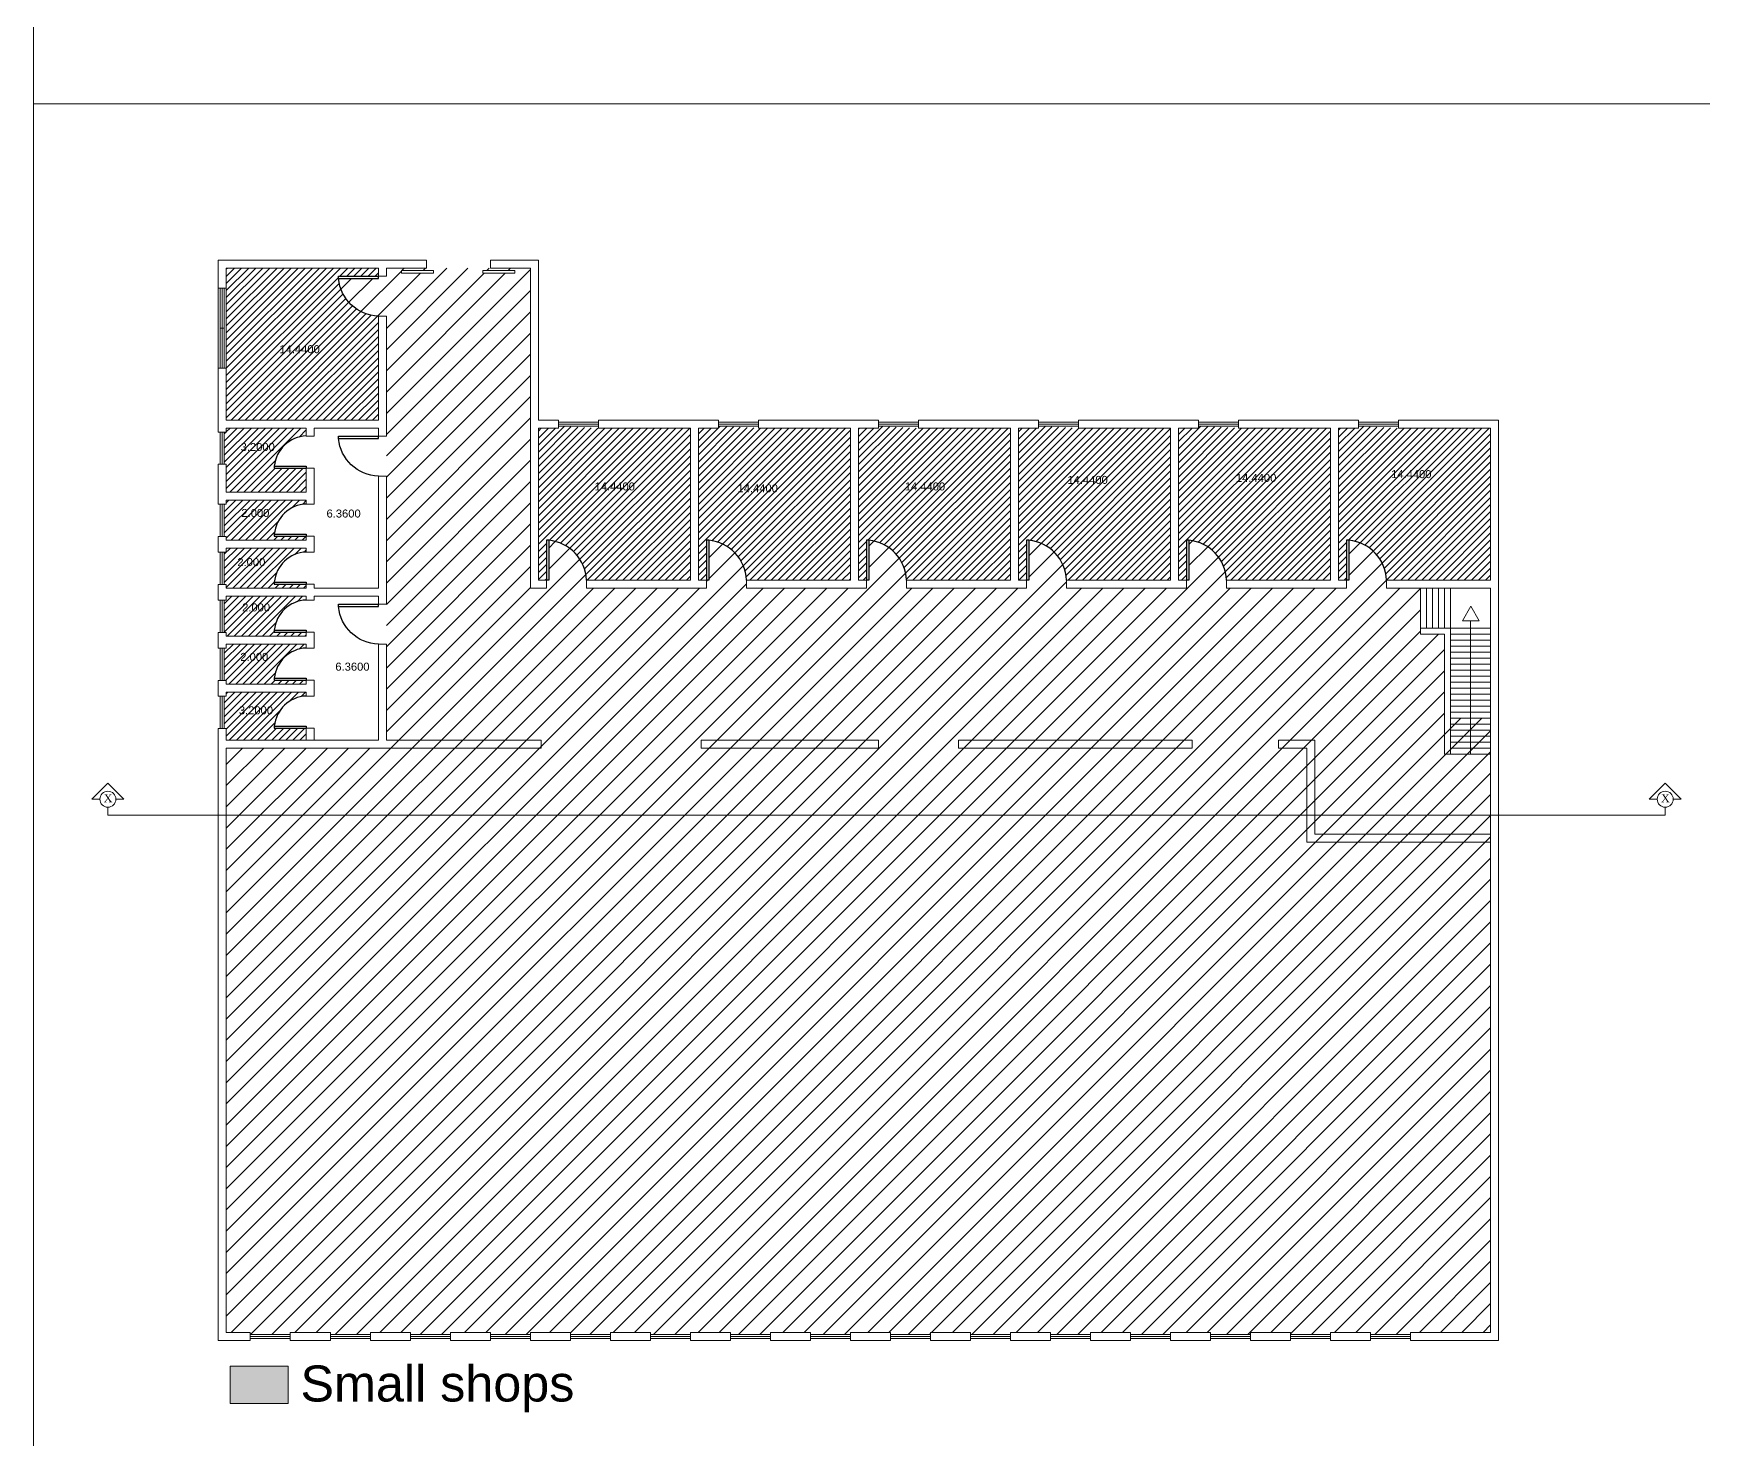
# Model space of a CAD drawing. Header units: inches. Extents: x 17 to 458, y 103 to 566.
# Drawn here: x 16.75 to 58.5, y 319.03 to 354.17 of the extents above; entities that cross this region are included whole.
import ezdxf

# ---------------------------------------------------------------- set-up
doc = ezdxf.new("R2010")
doc.units = ezdxf.units.IN
doc.header["$MEASUREMENT"] = 0
doc.linetypes.add('ACAD_ISO02W100', pattern=[15, 12, -3])
doc.linetypes.add('LÍNEAS_OCULTAS2', pattern=[4.7625, 3.175, -1.5875])
doc.layers.add('arco', color=51, linetype='LÍNEAS_OCULTAS2', lineweight=35)
doc.layers.add('EJES', color=2, linetype='Continuous', lineweight=100)
doc.layers.add('FUR', color=6, linetype='Continuous')
doc.styles.get("Standard").update_dxf_attribs({"font": 'arial.ttf'})
pattern_1 = [(45, (-2.12928, 305.30636), (-0.08838835, 0.08838835), [])]

# ---------------------------------------------------------------- blocks, each defined once
blk = doc.blocks.new('DESK4')
at = {"color": 0}
for p, q in [((0, 1), (-0.06, 1)), ((0, 0), (-0.06, 0))]:
    blk.add_line(p, q, dxfattribs=at)
blk.add_lwpolyline([(-0.06, 1), (-0.06, 0)], dxfattribs=at)
blk.add_lwpolyline([(0.945, 0, 0.376459), (0, 1), (0, 0)], format="xyb", dxfattribs=at)

msp = doc.modelspace()

# ---------------------------------------------------------------- hatches: boundary and pattern name
at = {"lineweight": 0, "true_color": 0x293189}
h = msp.add_hatch(dxfattribs=at)
h.set_pattern_fill('ANSI31', color=177, scale=3)
h.set_pattern_definition([(45, (-2.12928, 305.30636), (-0.265165, 0.265165), [])])
h.paths.add_polyline_path([(53.17465, 336.30875), (53.17465, 336.50875), (53.17465, 337.05875), (52.17465, 337.05875), (52.02465, 337.05875), (52.02465, 339.15875), (51.42465, 339.15875), (51.42465, 339.30875), (51.42465, 340.30875), (50.57465, 340.30875), (50.57465, 340.52828, 0.37109584), (49.63441, 341.50475), (49.63441, 340.50875), (49.57465, 340.50875), (49.57465, 340.30875), (46.57465, 340.30875), (46.57465, 340.52828, 0.37109584), (45.63441, 341.50475), (45.63441, 340.50875), (45.57465, 340.50875), (45.57465, 340.30875), (42.57465, 340.30875), (42.57465, 340.52828, 0.37109584), (41.63441, 341.50475), (41.63441, 340.50875), (41.57465, 340.50875), (41.57465, 340.30875), (38.57465, 340.30875), (38.57465, 340.52828, 0.37109584), (37.63441, 341.50475), (37.63441, 340.50875), (37.57465, 340.50875), (37.57465, 340.30875), (34.57465, 340.30875), (34.57465, 340.52828, 0.37109584), (33.63441, 341.50475), (33.63441, 340.50875), (33.57465, 340.50875), (33.57465, 340.30875), (30.57465, 340.30875), (30.57465, 340.52828, 0.37109584), (29.63441, 341.50475), (29.63441, 340.50875), (29.57465, 340.50875), (29.57465, 340.30875), (29.17465, 340.30875), (29.17465, 344.30875), (29.17465, 348.30875), (28.17465, 348.30875), (26.57465, 348.30875), (25.57465, 348.30875), (25.57465, 348.10875), (25.37465, 348.10875), (25.37465, 348.04899), (24.37865, 348.04899, 0.37109584), (25.35512, 347.10875), (25.57465, 347.10875), (25.57465, 344.30875), (25.57465, 344.10875), (25.57465, 343.10875), (25.57465, 339.90875), (25.57465, 338.90875), (25.57465, 336.50875), (25.57465, 336.30875), (21.57465, 336.30875), (21.57465, 321.70875), (22.17465, 321.70875), (22.17465, 321.65875), (23.17465, 321.65875), (23.17465, 321.70875), (24.17465, 321.70875), (24.17465, 321.65875), (25.17465, 321.65875), (25.17465, 321.70875), (26.17465, 321.70875), (26.17465, 321.65875), (27.17465, 321.65875), (27.17465, 321.70875), (28.17465, 321.70875), (28.17465, 321.65875), (29.17465, 321.65875), (29.17465, 321.70875), (30.17465, 321.70875), (30.17465, 321.65875), (31.17465, 321.65875), (31.17465, 321.70875), (32.17465, 321.70875), (32.17465, 321.65875), (33.17465, 321.65875), (33.17465, 321.70875), (34.17465, 321.70875), (34.17465, 321.65875), (35.17465, 321.65875), (35.17465, 321.70875), (36.17465, 321.70875), (36.17465, 321.65875), (37.17465, 321.65875), (37.17465, 321.70875), (38.17465, 321.70875), (38.17465, 321.65875), (39.17465, 321.65875), (39.17465, 321.70875), (40.17465, 321.70875), (40.17465, 321.65875), (41.17465, 321.65875), (41.17465, 321.70875), (42.17465, 321.70875), (42.17465, 321.65875), (43.17465, 321.65875), (43.17465, 321.70875), (44.17465, 321.70875), (44.17465, 321.65875), (45.17465, 321.65875), (45.17465, 321.70875), (46.17465, 321.70875), (46.17465, 321.65875), (47.17465, 321.65875), (47.17465, 321.70875), (48.17465, 321.70875), (48.17465, 321.65875), (49.17465, 321.65875), (49.17465, 321.70875), (50.17465, 321.70875), (50.17465, 321.65875), (51.17465, 321.65875), (51.17465, 321.70875), (53.17465, 321.70875)])
h.paths.add_polyline_path([(28.78769, 348.17955), (27.98394, 348.17955), (27.98394, 348.24955), (28.78769, 348.24955)], flags=16)
h.paths.add_polyline_path([(26.75359, 348.17955), (25.94984, 348.17955), (25.94984, 348.24955), (26.75359, 348.24955)], flags=16)
at = {"lineweight": 0, "true_color": 0x136734}
h = msp.add_hatch(dxfattribs=at)
h.set_pattern_fill('ANSI31', color=116)
h.set_pattern_definition(pattern_1)
h.paths.add_polyline_path([(25.37465, 347.10784, -0.39300407), (24.37477, 348.10875), (25.37465, 348.10875), (25.37465, 348.30875), (21.57465, 348.30875), (21.57465, 344.50875), (25.37465, 344.50875)])
at = {"lineweight": 0, "true_color": 0x642165}
h = msp.add_hatch(dxfattribs=at)
h.set_pattern_fill('ANSI31', color=219)
h.set_pattern_definition(pattern_1)
h.paths.add_polyline_path([(90.85877, 343.55432), (88.55877, 343.55432), (87.55877, 343.60432), (87.55877, 343.55432), (87.05877, 343.55432), (87.05877, 339.75432), (87.25877, 339.75432), (87.25877, 340.75419, -0.39300407), (88.25968, 339.75432), (90.85877, 339.75432)])
h.paths.add_polyline_path([(86.85877, 343.55432), (84.55877, 343.55432), (83.55877, 343.60432), (83.55877, 343.55432), (83.05877, 343.55432), (83.05877, 339.75432), (83.25877, 339.75432), (83.25877, 340.75419, -0.39300407), (84.25968, 339.75432), (86.85877, 339.75432)])
h.paths.add_polyline_path([(82.85877, 343.55432), (80.55877, 343.55432), (79.55877, 343.60432), (79.55877, 343.55432), (79.05877, 343.55432), (79.05877, 339.75432), (79.25877, 339.75432), (79.25877, 340.75419, -0.39300407), (80.25968, 339.75432), (82.85877, 339.75432)])
h.paths.add_polyline_path([(78.85877, 343.55432), (76.55877, 343.55432), (75.55877, 343.60432), (75.55877, 343.55432), (75.05877, 343.55432), (75.05877, 339.75432), (75.25877, 339.75432), (75.25877, 340.75419, -0.39300407), (76.25968, 339.75432), (78.85877, 339.75432)])
h.paths.add_polyline_path([(74.85877, 343.55432), (72.55877, 343.55432), (71.55877, 343.60432), (71.55877, 343.55432), (71.05877, 343.55432), (71.05877, 339.75432), (71.25877, 339.75432), (71.25877, 340.75419, -0.39300407), (72.25968, 339.75432), (74.85877, 339.75432)])
h.paths.add_polyline_path([(70.85877, 343.55432), (68.55877, 343.55432), (67.55877, 343.60432), (67.55877, 343.55432), (67.05877, 343.55432), (67.05877, 339.75432), (67.25877, 339.75432), (67.25877, 340.75419, -0.39300407), (68.25968, 339.75432), (70.85877, 339.75432)])
h.paths.add_polyline_path([(66.85877, 347.55432), (59.25877, 347.55432), (59.25877, 343.75432), (63.05877, 343.75432), (64.4692, 343.75432), (65.65787, 343.75432, -0.39300407), (66.65877, 344.75419), (66.65877, 343.75432), (66.85877, 343.75432)])
h.paths.add_polyline_path([(53.17465, 344.30875), (50.87465, 344.30875), (49.87465, 344.35875), (49.87465, 344.30875), (49.37465, 344.30875), (49.37465, 340.50875), (49.57465, 340.50875), (49.57465, 341.50862, -0.39300407), (50.57556, 340.50875), (53.17465, 340.50875)])
h.paths.add_polyline_path([(49.17465, 344.30875), (46.87465, 344.30875), (45.87465, 344.35875), (45.87465, 344.30875), (45.37465, 344.30875), (45.37465, 340.50875), (45.57465, 340.50875), (45.57465, 341.50862, -0.39300407), (46.57556, 340.50875), (49.17465, 340.50875)])
h.paths.add_polyline_path([(45.17465, 344.30875), (42.87465, 344.30875), (41.87465, 344.35875), (41.87465, 344.30875), (41.37465, 344.30875), (41.37465, 340.50875), (41.57465, 340.50875), (41.57465, 341.50862, -0.39300407), (42.57556, 340.50875), (45.17465, 340.50875)])
h.paths.add_polyline_path([(41.17465, 344.30875), (38.87465, 344.30875), (37.87465, 344.35875), (37.87465, 344.30875), (37.37465, 344.30875), (37.37465, 340.50875), (37.57465, 340.50875), (37.57465, 341.50862, -0.39300407), (38.57556, 340.50875), (41.17465, 340.50875)])
h.paths.add_polyline_path([(37.17465, 344.30875), (34.87465, 344.30875), (33.87465, 344.35875), (33.87465, 344.30875), (33.37465, 344.30875), (33.37465, 340.50875), (33.57465, 340.50875), (33.57465, 341.50862, -0.39300407), (34.57556, 340.50875), (37.17465, 340.50875)])
h.paths.add_polyline_path([(33.17465, 344.30875), (30.87465, 344.30875), (29.87465, 344.35875), (29.87465, 344.30875), (29.37465, 344.30875), (29.37465, 340.50875), (29.57465, 340.50875), (29.57465, 341.50862, -0.39300407), (30.57556, 340.50875), (33.17465, 340.50875)])
at = {"lineweight": 0}
h = msp.add_hatch(dxfattribs=at)
h.set_pattern_fill('ANSI31', color=2)
h.set_pattern_definition(pattern_1)
h.paths.add_polyline_path([(61.25877, 341.65826), (61.25877, 341.75432), (59.25877, 341.75432), (59.25877, 341.65385), (59.20877, 341.65385), (59.20877, 340.84991), (59.25877, 340.84991), (59.25877, 340.75432), (61.25877, 340.75432), (61.25877, 340.85432), (60.45877, 340.85432), (60.45877, 340.90232, -0.37645889)])
h.paths.add_polyline_path([(61.25877, 340.45826), (61.25877, 340.55432), (59.25877, 340.55432), (59.25877, 340.45385), (59.20877, 340.45385), (59.20877, 339.64991), (59.25877, 339.64991), (59.25877, 339.55432), (61.25877, 339.55432), (61.25877, 339.65432), (60.45877, 339.65432), (60.45877, 339.70232, -0.37645889)])
h.paths.add_polyline_path([(61.25877, 339.25826), (61.25877, 339.35432), (59.25877, 339.35432), (59.25877, 339.25385), (59.20877, 339.25385), (59.20877, 338.44991), (59.25877, 338.44991), (59.25877, 338.35432), (61.25877, 338.35432), (61.25877, 338.45432), (60.45877, 338.45432), (60.45877, 338.50232, -0.37645889)])
h.paths.add_polyline_path([(61.25877, 342.55432), (60.45877, 342.55432), (60.45877, 342.60232, -0.37645889), (61.25877, 343.35826), (61.25877, 343.55432), (59.25877, 343.55432), (59.25877, 343.35826), (59.20877, 343.35826), (59.20877, 342.55432), (59.25877, 342.55432), (59.25877, 341.95432), (61.25877, 341.95432)])
h.paths.add_polyline_path([(61.25877, 338.05826), (61.25877, 338.15432), (59.25877, 338.15432), (59.25877, 338.05385), (59.20877, 338.05385), (59.20877, 337.24991), (59.25877, 337.24991), (59.25877, 337.15432), (61.25877, 337.15432), (61.25877, 337.25432), (60.45877, 337.25432), (60.45877, 337.30232, -0.37645889)])
h.paths.add_polyline_path([(61.25877, 336.85826), (61.25877, 336.95432), (59.25877, 336.95432), (59.25877, 336.85385), (59.20877, 336.85385), (59.20877, 336.04991), (59.25877, 336.04991), (59.25877, 335.75432), (61.25877, 335.75432), (61.25877, 336.05432), (60.45877, 336.05432), (60.45877, 336.10232, -0.37645889)])
h.paths.add_polyline_path([(23.57465, 337.61269), (23.57465, 337.70875), (21.57465, 337.70875), (21.57465, 337.60829), (21.52465, 337.60829), (21.52465, 336.80434), (21.57465, 336.80434), (21.57465, 336.50875), (23.57465, 336.50875), (23.57465, 336.80875), (22.77465, 336.80875), (22.77465, 336.85675, -0.37645889)])
h.paths.add_polyline_path([(23.57465, 338.81269), (23.57465, 338.90875), (21.57465, 338.90875), (21.57465, 338.80829), (21.52465, 338.80829), (21.52465, 338.00434), (21.57465, 338.00434), (21.57465, 337.90875), (23.57465, 337.90875), (23.57465, 338.00875), (22.77465, 338.00875), (22.77465, 338.05675, -0.37645889)])
h.paths.add_polyline_path([(23.57465, 340.01269), (23.57465, 340.10875), (21.57465, 340.10875), (21.57465, 340.00829), (21.52465, 340.00829), (21.52465, 339.20434), (21.57465, 339.20434), (21.57465, 339.10875), (23.57465, 339.10875), (23.57465, 339.20875), (22.77465, 339.20875), (22.77465, 339.25675, -0.37645889)])
h.paths.add_polyline_path([(23.57465, 341.21269), (23.57465, 341.30875), (21.57465, 341.30875), (21.57465, 341.20829), (21.52465, 341.20829), (21.52465, 340.40434), (21.57465, 340.40434), (21.57465, 340.30875), (23.57465, 340.30875), (23.57465, 340.40875), (22.77465, 340.40875), (22.77465, 340.45675, -0.37645889)])
h.paths.add_polyline_path([(23.57465, 342.41269), (23.57465, 342.50875), (21.57465, 342.50875), (21.57465, 342.40829), (21.52465, 342.40829), (21.52465, 341.60434), (21.57465, 341.60434), (21.57465, 341.50875), (23.57465, 341.50875), (23.57465, 341.60875), (22.77465, 341.60875), (22.77465, 341.65675, -0.37645889)])
h.paths.add_polyline_path([(23.57465, 343.30875), (22.77465, 343.30875), (22.77465, 343.35675, -0.37645889), (23.57465, 344.11269), (23.57465, 344.30875), (21.57465, 344.30875), (21.57465, 344.20829), (21.52465, 344.20829), (21.52465, 343.40434), (21.57465, 343.40434), (21.57465, 342.70875), (23.57465, 342.70875)])
at = {"linetype": 'ACAD_ISO02W100', "lineweight": 0, "true_color": 0x642165}
h = msp.add_hatch(color=219, dxfattribs=at)
h.dxf.hatch_style = 1
h.paths.add_polyline_path([(23.11846, 320.86186), (21.67174, 320.86186), (21.67174, 319.92736), (23.11846, 319.92736)])

# ---------------------------------------------------------------- linework, layer by layer
at = {"lineweight": 0}
for p, q in [((21.37465, 348.50875), (25.37465, 348.50875)), ((21.37465, 344.50875), (21.37465, 348.50875)), ((21.57465, 348.30875), (25.37465, 348.30875)), ((21.57465, 344.50875), (21.57465, 348.30875)), ((25.37465, 348.50875), (26.57465, 348.50875)), ((25.37465, 348.30875), (25.37465, 348.10875)), ((25.57465, 348.30875), (26.57465, 348.30875)), ((25.57465, 348.30875), (25.57465, 348.10875)), ((25.94984, 348.17955), (25.94984, 348.24955)), ((26.75359, 348.17955), (25.94984, 348.17955)), ((25.95359, 348.24955), (26.75359, 348.24955)), ((26.57465, 348.30875), (26.57465, 348.50875)), ((26.75359, 348.24955), (26.75359, 348.17955)), ((26.75359, 348.17955), (26.75359, 348.17955)), ((27.98394, 348.17955), (27.98394, 348.24955)), ((28.78769, 348.17955), (27.98394, 348.17955)), ((27.98769, 348.24955), (28.78769, 348.24955)), ((28.17465, 348.50875), (29.37465, 348.50875)), ((28.17465, 348.30875), (28.17465, 348.50875)), ((28.17465, 348.30875), (29.17465, 348.30875)), ((28.78769, 348.24955), (28.78769, 348.17955)), ((28.78769, 348.17955), (28.78769, 348.17955)), ((29.17465, 348.30875), (29.17465, 344.30875)), ((29.37465, 348.50875), (29.37465, 344.50875)), ((21.57465, 347.80875), (21.37465, 347.80875)), ((21.42465, 347.80875), (21.42465, 345.80875)), ((21.47465, 347.80875), (21.47465, 345.80875)), ((21.52465, 347.80875), (21.52465, 345.80875)), ((25.37465, 348.10875), (25.57465, 348.10875)), ((25.37465, 348.10875), (25.57465, 348.10875)), ((25.37465, 347.10875), (25.37465, 344.50875)), ((25.37465, 347.10875), (25.57465, 347.10875)), ((25.37465, 347.10875), (25.57465, 347.10875)), ((25.57465, 347.10875), (25.57465, 344.30875)), ((21.52465, 346.80875), (21.42465, 346.80875)), ((21.57465, 345.80875), (21.37465, 345.80875)), ((21.37465, 344.20829), (21.37465, 344.50875)), ((25.37465, 344.50875), (21.57465, 344.50875)), ((29.37465, 344.50875), (29.87465, 344.50875)), ((29.87465, 344.30875), (29.87465, 344.50875)), ((29.87465, 344.45875), (30.87465, 344.45875)), ((29.87465, 344.40875), (30.87465, 344.40875)), ((30.87465, 344.50875), (33.37465, 344.50875)), ((30.87465, 344.30875), (30.87465, 344.50875)), ((33.37465, 344.50875), (33.87465, 344.50875)), ((33.87465, 344.30875), (33.87465, 344.50875)), ((33.87465, 344.45875), (34.87465, 344.45875)), ((33.87465, 344.40875), (34.87465, 344.40875)), ((34.87465, 344.50875), (37.37465, 344.50875)), ((34.87465, 344.30875), (34.87465, 344.50875)), ((37.37465, 344.50875), (37.87465, 344.50875)), ((37.87465, 344.30875), (37.87465, 344.50875)), ((37.87465, 344.45875), (38.87465, 344.45875)), ((37.87465, 344.40875), (38.87465, 344.40875)), ((38.87465, 344.50875), (41.37465, 344.50875)), ((38.87465, 344.30875), (38.87465, 344.50875)), ((41.37465, 344.50875), (41.87465, 344.50875)), ((41.87465, 344.30875), (41.87465, 344.50875)), ((41.87465, 344.45875), (42.87465, 344.45875)), ((41.87465, 344.40875), (42.87465, 344.40875)), ((42.87465, 344.50875), (45.37465, 344.50875)), ((42.87465, 344.30875), (42.87465, 344.50875)), ((45.37465, 344.50875), (45.87465, 344.50875)), ((45.87465, 344.30875), (45.87465, 344.50875)), ((45.87465, 344.45875), (46.87465, 344.45875)), ((45.87465, 344.40875), (46.87465, 344.40875)), ((46.87465, 344.50875), (49.37465, 344.50875)), ((46.87465, 344.30875), (46.87465, 344.50875)), ((49.37465, 344.50875), (49.87465, 344.50875)), ((49.87465, 344.30875), (49.87465, 344.50875)), ((49.87465, 344.45875), (50.87465, 344.45875)), ((49.87465, 344.40875), (50.87465, 344.40875)), ((50.87465, 344.50875), (53.37465, 344.50875)), ((50.87465, 344.30875), (50.87465, 344.50875)), ((53.37465, 344.50875), (53.37465, 340.50875)), ((21.57465, 344.20829), (21.37465, 344.20829)), ((21.42465, 344.20829), (21.42465, 343.40434)), ((21.47465, 344.20829), (21.47465, 343.40434)), ((21.52465, 344.20829), (21.52465, 343.40434)), ((21.57465, 344.20829), (21.57465, 344.30875)), ((23.57465, 344.30875), (21.57465, 344.30875)), ((23.57465, 344.10875), (23.57465, 344.30875)), ((23.57465, 344.10875), (23.77465, 344.10875)), ((23.77465, 344.10875), (23.77465, 344.30875)), ((25.37465, 344.30875), (23.77465, 344.30875)), ((25.37465, 344.04899), (25.37465, 344.30875)), ((25.37465, 344.10875), (25.57465, 344.10875)), ((25.57465, 344.10875), (25.57465, 344.30875)), ((29.17465, 344.30875), (29.17465, 340.30875)), ((29.37465, 344.30875), (29.37465, 340.50875)), ((29.37465, 344.30875), (29.87465, 344.30875)), ((29.87465, 344.35875), (30.87465, 344.35875)), ((30.87465, 344.30875), (33.17465, 344.30875)), ((33.17465, 344.30875), (33.17465, 340.50875)), ((33.37465, 344.30875), (33.87465, 344.30875)), ((33.37465, 344.30875), (33.37465, 340.50875)), ((33.87465, 344.35875), (34.87465, 344.35875)), ((34.87465, 344.30875), (37.17465, 344.30875)), ((37.17465, 344.30875), (37.17465, 340.50875)), ((37.37465, 344.30875), (37.87465, 344.30875)), ((37.37465, 344.30875), (37.37465, 340.50875)), ((37.87465, 344.35875), (38.87465, 344.35875)), ((38.87465, 344.30875), (41.17465, 344.30875)), ((41.17465, 344.30875), (41.17465, 340.50875)), ((41.37465, 344.30875), (41.37465, 340.50875)), ((41.37465, 344.30875), (41.87465, 344.30875)), ((41.87465, 344.35875), (42.87465, 344.35875)), ((42.87465, 344.30875), (45.17465, 344.30875)), ((45.17465, 344.30875), (45.17465, 340.50875)), ((45.37465, 344.30875), (45.37465, 340.50875)), ((45.37465, 344.30875), (45.87465, 344.30875)), ((45.87465, 344.35875), (46.87465, 344.35875)), ((46.87465, 344.30875), (49.17465, 344.30875)), ((49.17465, 344.30875), (49.17465, 340.50875)), ((49.37465, 344.30875), (49.37465, 340.50875)), ((49.37465, 344.30875), (49.87465, 344.30875)), ((49.87465, 344.35875), (50.87465, 344.35875)), ((50.87465, 344.30875), (53.17465, 344.30875)), ((53.17465, 344.30875), (53.17465, 340.50875)), ((21.37465, 342.40829), (21.37465, 343.40434)), ((21.57465, 343.40434), (21.37465, 343.40434)), ((21.57465, 342.70875), (21.57465, 343.40434)), ((23.57465, 342.70875), (23.57465, 343.30875)), ((23.57465, 343.30875), (23.77465, 343.30875)), ((23.77465, 342.40875), (23.77465, 343.30875)), ((25.37465, 340.30875), (25.37465, 343.10875)), ((25.37465, 343.10875), (25.57465, 343.10875)), ((25.57465, 339.90875), (25.57465, 343.10875)), ((21.57465, 342.40829), (21.37465, 342.40829)), ((21.42465, 342.40829), (21.42465, 341.60434)), ((21.47465, 342.40829), (21.47465, 341.60434)), ((21.52465, 342.40829), (21.52465, 341.60434)), ((23.57465, 342.70875), (21.57465, 342.70875)), ((21.57465, 342.40829), (21.57465, 342.50875)), ((23.57465, 342.50875), (21.57465, 342.50875)), ((23.57465, 342.40875), (23.57465, 342.50875)), ((23.57465, 342.40875), (23.77465, 342.40875)), ((21.37465, 341.20829), (21.37465, 341.60434)), ((21.57465, 341.60434), (21.37465, 341.60434)), ((21.57465, 341.50875), (21.57465, 341.60434)), ((23.57465, 341.50875), (21.57465, 341.50875)), ((23.57465, 341.50875), (23.57465, 341.60875)), ((23.57465, 341.60875), (23.77465, 341.60875)), ((23.77465, 341.20875), (23.77465, 341.60875)), ((21.57465, 341.20829), (21.37465, 341.20829)), ((21.42465, 341.20829), (21.42465, 340.40434)), ((21.47465, 341.20829), (21.47465, 340.40434)), ((21.52465, 341.20829), (21.52465, 340.40434)), ((21.57465, 341.20829), (21.57465, 341.30875)), ((23.57465, 341.30875), (21.57465, 341.30875)), ((23.57465, 341.20875), (23.57465, 341.30875)), ((23.57465, 341.20875), (23.77465, 341.20875)), ((21.37465, 340.00829), (21.37465, 340.40434)), ((21.57465, 340.40434), (21.37465, 340.40434)), ((21.57465, 340.30875), (21.57465, 340.40434)), ((23.57465, 340.30875), (21.57465, 340.30875)), ((23.57465, 340.30875), (23.57465, 340.40875)), ((23.57465, 340.40875), (23.77465, 340.40875)), ((23.77465, 340.30875), (23.77465, 340.40875)), ((23.77465, 340.30875), (25.37465, 340.30875)), ((29.17465, 340.30875), (29.57465, 340.30875)), ((29.37465, 340.50875), (29.57465, 340.50875)), ((29.57465, 340.50875), (29.57465, 340.30875)), ((30.57465, 340.50875), (33.17465, 340.50875)), ((30.57465, 340.50875), (30.57465, 340.30875)), ((30.57465, 340.30875), (33.57465, 340.30875)), ((33.37465, 340.50875), (33.57465, 340.50875)), ((33.57465, 340.50875), (33.57465, 340.30875)), ((34.57465, 340.50875), (37.17465, 340.50875)), ((34.57465, 340.50875), (34.57465, 340.30875)), ((34.57465, 340.30875), (37.57465, 340.30875)), ((37.37465, 340.50875), (37.57465, 340.50875)), ((37.57465, 340.50875), (37.57465, 340.30875)), ((38.57465, 340.50875), (41.17465, 340.50875)), ((38.57465, 340.50875), (38.57465, 340.30875)), ((38.57465, 340.30875), (41.57465, 340.30875)), ((41.37465, 340.50875), (41.57465, 340.50875)), ((41.57465, 340.50875), (41.57465, 340.30875)), ((42.57465, 340.50875), (45.17465, 340.50875)), ((42.57465, 340.50875), (42.57465, 340.30875)), ((42.57465, 340.30875), (45.57465, 340.30875)), ((45.37465, 340.50875), (45.57465, 340.50875)), ((45.57465, 340.50875), (45.57465, 340.30875)), ((46.57465, 340.50875), (49.17465, 340.50875)), ((46.57465, 340.50875), (46.57465, 340.30875)), ((46.57465, 340.30875), (49.57465, 340.30875)), ((49.37465, 340.50875), (49.57465, 340.50875)), ((49.57465, 340.50875), (49.57465, 340.30875)), ((50.57465, 340.50875), (53.17465, 340.50875)), ((50.57465, 340.50875), (50.57465, 340.30875)), ((50.57465, 340.30875), (53.17465, 340.30875)), ((51.42465, 340.30875), (51.42465, 339.30875)), ((51.57465, 340.30875), (51.57465, 339.30875)), ((51.72465, 340.30875), (51.72465, 339.30875)), ((51.87465, 340.30875), (51.87465, 339.30875)), ((52.02465, 340.30875), (52.02465, 339.30875)), ((52.02465, 340.30875), (52.02465, 339.30875)), ((52.17465, 340.30875), (52.17465, 336.15875)), ((53.17465, 340.30875), (53.17465, 336.50875)), ((53.17465, 340.30875), (53.17465, 336.50875)), ((53.37465, 340.50875), (53.37465, 336.50875)), ((21.57465, 340.00829), (21.37465, 340.00829)), ((21.42465, 340.00829), (21.42465, 339.20434)), ((21.47465, 340.00829), (21.47465, 339.20434)), ((21.52465, 340.00829), (21.52465, 339.20434)), ((21.57465, 340.00829), (21.57465, 340.10875)), ((23.57465, 340.10875), (21.57465, 340.10875)), ((23.57465, 340.00875), (23.57465, 340.10875)), ((23.57465, 340.00875), (23.77465, 340.00875)), ((23.77465, 340.00875), (23.77465, 340.10875)), ((23.77465, 340.10875), (25.37465, 340.10875)), ((25.37465, 339.84899), (25.37465, 340.10875)), ((25.37465, 339.90875), (25.57465, 339.90875)), ((21.37465, 338.80829), (21.37465, 339.20434)), ((21.57465, 339.20434), (21.37465, 339.20434)), ((21.57465, 339.10875), (21.57465, 339.20434)), ((23.57465, 339.10875), (21.57465, 339.10875)), ((23.57465, 339.10875), (23.57465, 339.20875)), ((23.57465, 339.20875), (23.77465, 339.20875)), ((23.77465, 338.80875), (23.77465, 339.20875)), ((51.42465, 339.30875), (53.17465, 339.30875)), ((51.42465, 339.30875), (51.42465, 339.15875)), ((51.42465, 339.15875), (52.02465, 339.15875)), ((52.02465, 339.15875), (52.02465, 336.15875)), ((52.17465, 339.15875), (53.17465, 339.15875)), ((52.17465, 339.15875), (53.17465, 339.15875)), ((52.17465, 339.00875), (53.17465, 339.00875)), ((21.57465, 338.80829), (21.37465, 338.80829)), ((21.42465, 338.80829), (21.42465, 338.00434)), ((21.47465, 338.80829), (21.47465, 338.00434)), ((21.52465, 338.80829), (21.52465, 338.00434)), ((23.57465, 338.90875), (21.57465, 338.90875)), ((21.57465, 338.80829), (21.57465, 338.90875)), ((23.57465, 338.80875), (23.57465, 338.90875)), ((23.57465, 338.80875), (23.77465, 338.80875)), ((25.37465, 336.50875), (25.37465, 338.90875)), ((25.37465, 338.90875), (25.57465, 338.90875)), ((25.57465, 336.50875), (25.57465, 338.90875)), ((52.17465, 338.85875), (53.17465, 338.85875)), ((52.17465, 338.70875), (53.17465, 338.70875)), ((52.17465, 338.55875), (53.17465, 338.55875)), ((52.17465, 338.40875), (53.17465, 338.40875)), ((52.17465, 338.25875), (53.17465, 338.25875)), ((21.37465, 337.60829), (21.37465, 338.00434)), ((21.57465, 338.00434), (21.37465, 338.00434)), ((21.57465, 337.90875), (21.57465, 338.00434)), ((23.57465, 337.90875), (21.57465, 337.90875)), ((23.57465, 337.90875), (23.57465, 338.00875)), ((23.57465, 338.00875), (23.77465, 338.00875)), ((23.77465, 337.60875), (23.77465, 338.00875)), ((52.17465, 338.10875), (53.17465, 338.10875)), ((52.17465, 337.95875), (53.17465, 337.95875)), ((52.17465, 337.80875), (53.17465, 337.80875)), ((21.57465, 337.60829), (21.37465, 337.60829)), ((21.42465, 337.60829), (21.42465, 336.80434)), ((21.47465, 337.60829), (21.47465, 336.80434)), ((21.52465, 337.60829), (21.52465, 336.80434)), ((21.57465, 337.60829), (21.57465, 337.70875)), ((23.57465, 337.70875), (21.57465, 337.70875)), ((23.57465, 337.60875), (23.57465, 337.70875)), ((23.57465, 337.60875), (23.77465, 337.60875)), ((52.17465, 337.65875), (53.17465, 337.65875)), ((52.17465, 337.50875), (53.17465, 337.50875)), ((52.17465, 337.35875), (53.17465, 337.35875)), ((52.17465, 337.20875), (53.17465, 337.20875)), ((52.17465, 337.05875), (53.17465, 337.05875)), ((52.17465, 336.90875), (53.17465, 336.90875)), ((21.37465, 336.50875), (21.37465, 336.80434)), ((21.57465, 336.80434), (21.37465, 336.80434)), ((21.37465, 321.50875), (21.37465, 336.50875)), ((21.57465, 336.50875), (21.57465, 336.80434)), ((25.37465, 336.50875), (21.57465, 336.50875)), ((23.57465, 336.50875), (23.57465, 336.80875)), ((23.57465, 336.80875), (23.77465, 336.80875)), ((23.77465, 336.50875), (23.77465, 336.80875)), ((29.44541, 336.50875), (25.57465, 336.50875)), ((37.87519, 336.50875), (33.44541, 336.50875)), ((45.71961, 336.50875), (39.87519, 336.50875)), ((48.78359, 336.50875), (47.87171, 336.50875)), ((47.87171, 336.50875), (47.87171, 336.30875)), ((48.78359, 336.50875), (48.78359, 336.30875)), ((48.78359, 336.50875), (48.78359, 334.15875)), ((52.17465, 336.75875), (53.17465, 336.75875)), ((52.17465, 336.60875), (53.17465, 336.60875)), ((53.17465, 336.30875), (53.17465, 336.50875)), ((53.17465, 336.30875), (53.17465, 336.50875)), ((53.37465, 336.50875), (53.37465, 321.50875)), ((21.57465, 321.70875), (21.57465, 336.30875)), ((25.57465, 336.30875), (21.57465, 336.30875)), ((29.44541, 336.30875), (21.57465, 336.30875)), ((37.87519, 336.30875), (33.44541, 336.30875)), ((45.71961, 336.30875), (39.87519, 336.30875)), ((48.58359, 336.30875), (47.87171, 336.30875)), ((48.58359, 336.30875), (48.58359, 333.95875)), ((52.17465, 336.15875), (52.02465, 336.15875)), ((52.17465, 336.45875), (53.17465, 336.45875)), ((52.17465, 336.30875), (53.17465, 336.30875)), ((52.17465, 336.15875), (53.17465, 336.15875)), ((53.17465, 336.30875), (53.17465, 321.70875)), ((53.17465, 334.15875), (48.78359, 334.15875)), ((53.17465, 333.95875), (48.58359, 333.95875)), ((22.17465, 321.50875), (21.37465, 321.50875)), ((22.17465, 321.70875), (21.57465, 321.70875)), ((22.17465, 321.70875), (22.17465, 321.50875)), ((23.17465, 321.65875), (22.17465, 321.65875)), ((23.17465, 321.60875), (22.17465, 321.60875)), ((23.17465, 321.55875), (22.17465, 321.55875)), ((24.17465, 321.70875), (23.17465, 321.70875)), ((23.17465, 321.70875), (23.17465, 321.50875)), ((24.17465, 321.50875), (23.17465, 321.50875)), ((24.17465, 321.70875), (24.17465, 321.50875)), ((25.17465, 321.65875), (24.17465, 321.65875)), ((25.17465, 321.60875), (24.17465, 321.60875)), ((25.17465, 321.55875), (24.17465, 321.55875)), ((26.17465, 321.70875), (25.17465, 321.70875)), ((25.17465, 321.70875), (25.17465, 321.50875)), ((26.17465, 321.50875), (25.17465, 321.50875)), ((26.17465, 321.70875), (26.17465, 321.50875)), ((27.17465, 321.65875), (26.17465, 321.65875)), ((27.17465, 321.60875), (26.17465, 321.60875)), ((27.17465, 321.55875), (26.17465, 321.55875)), ((28.17465, 321.70875), (27.17465, 321.70875)), ((27.17465, 321.70875), (27.17465, 321.50875)), ((28.17465, 321.50875), (27.17465, 321.50875)), ((28.17465, 321.70875), (28.17465, 321.50875)), ((29.17465, 321.65875), (28.17465, 321.65875)), ((29.17465, 321.60875), (28.17465, 321.60875)), ((29.17465, 321.55875), (28.17465, 321.55875)), ((30.17465, 321.70875), (29.17465, 321.70875)), ((29.17465, 321.70875), (29.17465, 321.50875)), ((30.17465, 321.50875), (29.17465, 321.50875)), ((30.17465, 321.70875), (30.17465, 321.50875)), ((31.17465, 321.65875), (30.17465, 321.65875)), ((31.17465, 321.60875), (30.17465, 321.60875)), ((31.17465, 321.55875), (30.17465, 321.55875)), ((32.17465, 321.70875), (31.17465, 321.70875)), ((31.17465, 321.70875), (31.17465, 321.50875)), ((32.17465, 321.50875), (31.17465, 321.50875)), ((32.17465, 321.70875), (32.17465, 321.50875)), ((33.17465, 321.65875), (32.17465, 321.65875)), ((33.17465, 321.60875), (32.17465, 321.60875)), ((33.17465, 321.55875), (32.17465, 321.55875)), ((34.17465, 321.70875), (33.17465, 321.70875)), ((33.17465, 321.70875), (33.17465, 321.50875)), ((34.17465, 321.50875), (33.17465, 321.50875)), ((34.17465, 321.70875), (34.17465, 321.50875)), ((35.17465, 321.65875), (34.17465, 321.65875)), ((35.17465, 321.60875), (34.17465, 321.60875)), ((35.17465, 321.55875), (34.17465, 321.55875)), ((36.17465, 321.70875), (35.17465, 321.70875)), ((35.17465, 321.70875), (35.17465, 321.50875)), ((36.17465, 321.50875), (35.17465, 321.50875)), ((36.17465, 321.70875), (36.17465, 321.50875)), ((37.17465, 321.65875), (36.17465, 321.65875)), ((37.17465, 321.60875), (36.17465, 321.60875)), ((37.17465, 321.55875), (36.17465, 321.55875)), ((38.17465, 321.70875), (37.17465, 321.70875)), ((37.17465, 321.70875), (37.17465, 321.50875)), ((38.17465, 321.50875), (37.17465, 321.50875)), ((38.17465, 321.70875), (38.17465, 321.50875)), ((39.17465, 321.65875), (38.17465, 321.65875)), ((39.17465, 321.60875), (38.17465, 321.60875)), ((39.17465, 321.55875), (38.17465, 321.55875)), ((40.17465, 321.70875), (39.17465, 321.70875)), ((39.17465, 321.70875), (39.17465, 321.50875)), ((40.17465, 321.50875), (39.17465, 321.50875)), ((40.17465, 321.70875), (40.17465, 321.50875)), ((41.17465, 321.65875), (40.17465, 321.65875)), ((41.17465, 321.60875), (40.17465, 321.60875)), ((41.17465, 321.55875), (40.17465, 321.55875)), ((42.17465, 321.70875), (41.17465, 321.70875)), ((41.17465, 321.70875), (41.17465, 321.50875)), ((42.17465, 321.50875), (41.17465, 321.50875)), ((42.17465, 321.70875), (42.17465, 321.50875)), ((43.17465, 321.65875), (42.17465, 321.65875)), ((43.17465, 321.60875), (42.17465, 321.60875)), ((43.17465, 321.55875), (42.17465, 321.55875)), ((44.17465, 321.70875), (43.17465, 321.70875)), ((43.17465, 321.70875), (43.17465, 321.50875)), ((44.17465, 321.50875), (43.17465, 321.50875)), ((44.17465, 321.70875), (44.17465, 321.50875)), ((45.17465, 321.65875), (44.17465, 321.65875)), ((45.17465, 321.60875), (44.17465, 321.60875)), ((45.17465, 321.55875), (44.17465, 321.55875)), ((46.17465, 321.70875), (45.17465, 321.70875)), ((45.17465, 321.70875), (45.17465, 321.50875)), ((46.17465, 321.50875), (45.17465, 321.50875)), ((46.17465, 321.70875), (46.17465, 321.50875)), ((47.17465, 321.65875), (46.17465, 321.65875)), ((47.17465, 321.60875), (46.17465, 321.60875)), ((47.17465, 321.55875), (46.17465, 321.55875)), ((48.17465, 321.70875), (47.17465, 321.70875)), ((47.17465, 321.70875), (47.17465, 321.50875)), ((48.17465, 321.50875), (47.17465, 321.50875)), ((48.17465, 321.70875), (48.17465, 321.50875)), ((49.17465, 321.65875), (48.17465, 321.65875)), ((49.17465, 321.60875), (48.17465, 321.60875)), ((49.17465, 321.55875), (48.17465, 321.55875)), ((50.17465, 321.70875), (49.17465, 321.70875)), ((49.17465, 321.70875), (49.17465, 321.50875)), ((50.17465, 321.50875), (49.17465, 321.50875)), ((50.17465, 321.70875), (50.17465, 321.50875)), ((51.17465, 321.65875), (50.17465, 321.65875)), ((51.17465, 321.60875), (50.17465, 321.60875)), ((51.17465, 321.55875), (50.17465, 321.55875)), ((53.17465, 321.70875), (51.17465, 321.70875)), ((51.17465, 321.70875), (51.17465, 321.50875)), ((53.37465, 321.50875), (51.17465, 321.50875))]:
    msp.add_line(p, q, dxfattribs=at)
at = {"color": 2, "lineweight": 0}
msp.add_line((52.67465, 336.15875), (52.67465, 339.49693), dxfattribs=at)
at = {"color": 6, "lineweight": 0}
for p, q in [((29.17465, 336.50875), (29.37465, 336.50875)), ((29.44541, 336.50875), (29.44541, 336.30875)), ((33.44541, 336.50875), (33.44541, 336.30875)), ((37.87519, 336.50875), (37.87519, 336.30875)), ((39.87519, 336.50875), (39.87519, 336.30875)), ((45.37465, 336.50875), (45.57465, 336.50875)), ((45.71961, 336.50875), (45.71961, 336.30875))]:
    msp.add_line(p, q, dxfattribs=at)
at = {"lineweight": 0}
for points in [[(16.75293, 393.84774), (98.53317, 393.84774), (98.53317, 352.41157), (16.75293, 352.41157)], [(16.75293, 352.41157), (98.53317, 352.41157), (98.53317, 310.9754), (16.75293, 310.9754)]]:
    msp.add_lwpolyline(points, close=True, dxfattribs=at)
at = {"color": 2, "lineweight": 0}
msp.add_lwpolyline([(52.47047, 339.49693), (52.67863, 339.85749), (52.8868, 339.49693)], close=True, dxfattribs=at)
at = {"linetype": 'ACAD_ISO02W100', "lineweight": 0}
msp.add_lwpolyline([(23.11846, 320.86186), (21.67174, 320.86186), (21.67174, 319.92736), (23.11846, 319.92736)], close=True, dxfattribs=at)
at = {"layer": 'EJES', "lineweight": 0}
for p, q in [((18.21452, 335.03458), (18.61452, 335.43458)), ((18.61452, 335.43458), (19.01452, 335.03458)), ((57.1393, 335.03458), (57.5393, 335.43458)), ((57.5393, 335.43458), (57.9393, 335.03458)), ((18.41452, 335.03458), (18.21452, 335.03458)), ((18.61452, 334.63458), (18.61452, 334.83458)), ((18.81452, 335.03458), (19.01452, 335.03458)), ((57.3393, 335.03458), (57.1393, 335.03458)), ((57.5393, 334.63458), (57.5393, 334.83458)), ((57.7393, 335.03458), (57.9393, 335.03458)), ((57.5393, 334.63458), (18.61452, 334.63458))]:
    msp.add_line(p, q, dxfattribs=at)
for centre in [(18.61452, 335.03458), (57.5393, 335.03458)]:
    msp.add_circle(centre, 0.2, dxfattribs=at)

# ---------------------------------------------------------------- block references
at = {"layer": 'FUR', "color": 40, "lineweight": 0, "true_color": 0xf8d731, "rotation": 90}
for p, xscale, yscale, zscale in [((25.37465, 348.04899), -0.99599986897069, 0.99599986897069, 0.99599986897069), ((23.57465, 343.35675), 0.8, 0.8, 0.8), ((25.37465, 344.04899), -0.99599986897069, 0.99599986897069, 0.99599986897069), ((23.57465, 341.65675), 0.8, 0.8, 0.8), ((23.57465, 340.45675), 0.8, 0.8, 0.8), ((23.57465, 339.25675), 0.8, 0.8, 0.8), ((25.37465, 339.84899), -0.99599986897069, 0.99599986897069, 0.99599986897069), ((23.57465, 338.05675), 0.8, 0.8, 0.8), ((23.57465, 336.85675), 0.8, 0.8, 0.8)]:
    msp.add_blockref('DESK4', p, dxfattribs=dict(at, xscale=xscale, yscale=yscale, zscale=zscale))
at = {"layer": 'FUR', "color": 40, "lineweight": 0, "true_color": 0xf8d731, "xscale": 0.99599986897069, "yscale": 0.99599986897069, "zscale": 0.99599986897069}
for p in [(29.63441, 340.50875), (33.63441, 340.50875), (37.63441, 340.50875), (41.63441, 340.50875), (45.63441, 340.50875), (49.63441, 340.50875)]:
    msp.add_blockref('DESK4', p, dxfattribs=at)

# ---------------------------------------------------------------- texts
at = {"color": 6, "lineweight": 0, "char_height": 0.2, "attachment_point": 1}
for s, insert, width in [('14.4400', (22.90125, 346.38227), 1.0144748), ('3.2000', (21.93226, 343.93671), 0.8709413), ('14.4400', (46.81047, 343.1658), 1.0144748), ('14.4400', (50.68803, 343.25912), 1.0144748), ('14.4400', (30.77765, 342.95173), 1.0144748), ('14.4400', (34.35155, 342.90507), 1.0144748), ('14.4400', (38.53278, 342.95173), 1.0144748), ('14.4400', (42.59722, 343.11504), 1.0144748), ('2.000', (21.95194, 342.28878), 0.7115075), ('6.3600', (24.07915, 342.27414), 0.8722306), ('2.000', (21.85053, 341.06047), 0.7115075), ('2.000', (21.96937, 339.92827), 0.7115075), ('2.000', (21.92359, 338.69152), 0.7115075), ('6.3600', (24.29989, 338.44736), 0.8722306), ('3.2000', (21.88813, 337.35626), 0.8709413)]:
    msp.add_mtext(s, dxfattribs=dict(at, insert=insert, width=width))
at = {"lineweight": 0, "insert": (23.42788, 320.88118), "char_height": 0.9, "attachment_point": 1}
msp.add_mtext_dynamic_manual_height_columns('Small shops', width=12, gutter_width=1, heights=[0], dxfattribs=at)
at = {"layer": 'arco', "lineweight": 0, "char_height": 0.2, "width": 0.1166522, "attachment_point": 1}
for insert in [(18.51056, 335.15932), (57.43534, 335.15932)]:
    msp.add_mtext('{\\fTimes New Roman|b0|i0|c0|p18;X}', dxfattribs=dict(at, insert=insert))

doc.saveas('drawing.dxf')
